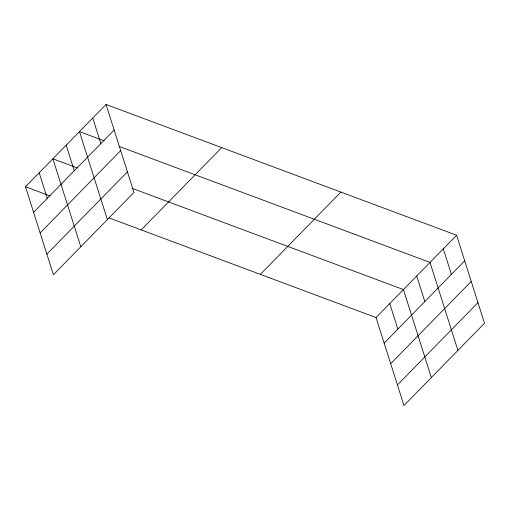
<?xml version="1.0" encoding="UTF-8"?>
<svg xmlns="http://www.w3.org/2000/svg" width="510" height="510" viewBox="0 0 510 510"><rect width="100%" height="100%" fill="white"/><g stroke="black" fill="none" stroke-linecap="round" stroke-linejoin="round"><path stroke-width="0.76" d="M106.042 104.461L133.958 192.448L53.41 274.75L25.5 186.756L106.042 104.461L456.59 235.25L484.5 323.244L403.958 405.539L376.042 317.551L109.089 217.942M33.609 212.319L114.151 130.024M40.143 232.917L120.685 150.622M46.875 254.146L127.423 171.851M141.181 229.921L221.722 147.626M260.368 274.386L340.909 192.091M376.042 317.551L456.59 235.25M384.151 343.109L464.699 260.814M390.685 363.713L471.234 281.418M397.424 384.935L477.966 302.64M104.091 140.811L79.464 131.618L107.374 219.606M119.021 146.376L430.006 262.408L457.923 350.402M77.514 167.969L52.887 158.776L80.797 246.763M131.994 188.292L403.429 289.565L431.339 377.559M25.5 186.756L50.127 195.948M443.298 248.829L451.407 274.393M416.721 275.986L424.83 301.55M389.736 303.558L397.845 329.116M92.756 118.039L100.865 143.603M66.172 145.197L74.281 170.761M39.193 172.769L47.303 198.326"/></g></svg>
